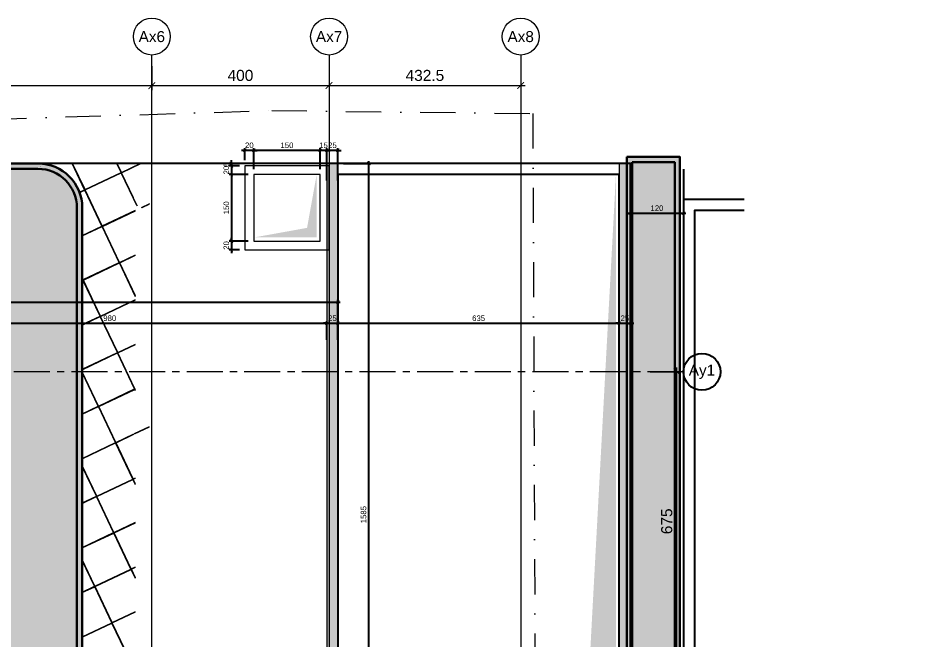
# Model space of a CAD drawing. Header units: centimetres. Extents: x 66524 to 72777, y -55096 to -48161.
# Drawn here: x 70726 to 72777, y -50602 to -49199 of the extents above; entities that cross this region are included whole.
import ezdxf
from ezdxf.enums import TextEntityAlignment as Align

# ---------------------------------------------------------------- set-up
doc = ezdxf.new("R2010")
doc.units = ezdxf.units.CM
doc.header["$LTSCALE"] = 50
doc.header["$MEASUREMENT"] = 0
for name, pattern in [('23486-A01$0${ Chain Double-Dash }', [0]), ('AXES', [2, 1.25, -0.25, 0.25, -0.25]), ('CACHE', [0.375, 0.25, -0.125]), ('CONTINU', [0]), ('Dot & Dashed', [335.138881, 158.75, -88.194444, 0, -88.194437])]:
    doc.linetypes.add(name, pattern=pattern)
doc.layers.get('0').update_dxf_attribs({"color": 8})
for name, color, linetype in [('AXES', 10, 'AXES'), ('BETON COUPE', 3, 'CONTINU'), ('BETON TRAME', 252, 'Continuous'), ('BORD', 5, 'Continuous'), ('COTE 50ème', 1, 'Continuous'), ('EMPRISE BATIMENT', 253, 'CACHE'), ('OMBRE', 253, 'Continuous'), ('TALUS', 2, 'Continuous')]:
    doc.layers.add(name, color=color, linetype=linetype)
doc.layers.add('BETON CACHE', color=4, linetype='CACHE', lineweight=5)
doc.layers.add('MACONNERIE COUPE', color=7, linetype='Continuous', lineweight=30)
doc.layers.add('HORS GEL', color=7, linetype='CACHE', lineweight=15, true_color=0x00661a)
doc.styles.add('FN_TEXT_1.50', font='arial.ttf', dxfattribs={"height": 10})
doc.styles.add('RS_TEXT_1.50', font='arial.ttf', dxfattribs={"height": 12.5})
doc.styles.add('RS_TXT_100', font='arial.ttf', dxfattribs={"height": 25})
doc.styles.add('RS_TXT_50', font='arial.ttf', dxfattribs={"height": 12.5})
doc.dimstyles.new('RS_100CM_LINEAIRE', dxfattribs={"dimscale": 10, "dimtxt": 25, "dimasz": 1.5, "dimexe": 1, "dimexo": 2.5, "dimgap": 1, "dimtad": 1, "dimdec": 1, "dimrnd": 0.5, "dimdsep": 46, "dimtxsty": 'RS_TXT_100', "dimblk1": 'ARCHTICK', "dimblk2": 'ARCHTICK', "dimsah": 1, "dimcen": 2.5, "dimdle": 1, "dimclrt": 4, "dimadec": 0, "dimazin": 2, "dimtfac": 1, "dimtdec": 1, "dimtix": 1, "dimtmove": 2, "dimatfit": 3, "dimfxl": 1, "dimtolj": 1, "dimtzin": 0, "dimarcsym": 0})
doc.dimstyles.new('RS_50CM_LINEAIRE', dxfattribs={"dimscale": 5, "dimtxt": 12.5, "dimasz": 1.5, "dimexe": 1, "dimexo": 2.5, "dimgap": 1, "dimtad": 1, "dimdec": 1, "dimrnd": 0.5, "dimdsep": 46, "dimtxsty": 'RS_TXT_50', "dimblk1": 'ARCHTICK', "dimblk2": 'ARCHTICK', "dimsah": 1, "dimcen": 2.5, "dimdle": 1, "dimclrt": 4, "dimadec": 0, "dimazin": 2, "dimtfac": 1, "dimtdec": 1, "dimtix": 1, "dimtmove": 2, "dimatfit": 3, "dimfxl": 1, "dimtolj": 1, "dimtzin": 0, "dimarcsym": 0})
pattern_1 = [(25.38481918, (30089.38347, 37005.56056), (-0.1178913381, 0.2484484502), [0.2, -0.075]), (115.38481918, (30089.38347, 37005.56056), (-0.2484484502, -0.1178913381), [0.2, -0.075])]

# ---------------------------------------------------------------- blocks, each defined once
blk = doc.blocks.new('AXES_FN')
at = {"color": 0, "linetype": 'Continuous'}
blk.add_circle((0, 15), 22.2, dxfattribs=at)
at = {"color": 0, "style": 'FN_TEXT_1.50'}
blk.add_attdef('AXES', text='', height=12.5, dxfattribs=at).set_placement((-48.9, 20.6), align=Align.MIDDLE_CENTER)
blk = doc.blocks.new('_ArchTick')
at = {"color": 0, "linetype": 'ByBlock', "const_width": 0.15}
blk.add_lwpolyline([(-0.5, -0.5), (0.5, 0.5)], dxfattribs=at)
blk = doc.blocks.new('*D168')
at = {"layer": 'AXES', "color": 0, "linetype": 'Continuous', "lineweight": -2, "ltscale": 0.5, "transparency": 16777216}
for p, q in [((75283.4, -41029.7), (75353.4, -41029.7)), ((75343.4, -41714.7), (75343.4, -41019.7)), ((75283.4, -41704.7), (75353.4, -41704.7))]:
    blk.add_line(p, q, dxfattribs=at)
at = {"layer": 'Defpoints', "color": 0, "linetype": 'Continuous', "ltscale": 0.5, "transparency": 16777216}
for p in [(75258.4, -41029.7), (75343.4, -41029.7), (75258.4, -41704.7)]:
    blk.add_point(p, dxfattribs=at)
at = {"layer": 'AXES', "color": 0, "linetype": 'Continuous', "lineweight": -2, "ltscale": 0.5, "transparency": 16777216, "xscale": 15, "yscale": 15, "zscale": 15}
for p, rotation in [((75343.4, -41029.7), 90), ((75343.4, -41704.7), 270)]:
    blk.add_blockref('_ArchTick', p, dxfattribs=dict(at, rotation=rotation))
at = {"layer": 'AXES', "color": 4, "linetype": 'Continuous', "lineweight": 5, "ltscale": 0.5, "transparency": 16777216, "insert": (75320.6, -41367.2), "char_height": 25, "attachment_point": 5, "rotation": 90, "style": 'RS_TXT_100'}
blk.add_mtext('\\A1;675', dxfattribs=at)
blk = doc.blocks.new('*D179')
at = {"layer": 'Defpoints', "color": 0, "linetype": 'ByBlock', "transparency": 16777216}
for p in [(73413.4, -40314.7), (74158.4, -40314.7), (74158.4, -40383.7)]:
    blk.add_point(p, dxfattribs=at)
at = {"layer": 'HORS GEL', "color": 0, "linetype": 'ByBlock', "lineweight": -2, "transparency": 16777216}
for p, q in [((73413.4, -40339.7), (73413.4, -40393.7)), ((74158.4, -40339.7), (74158.4, -40393.7)), ((73403.4, -40383.7), (74168.4, -40383.7))]:
    blk.add_line(p, q, dxfattribs=at)
at = {"layer": 'HORS GEL', "color": 0, "linetype": 'ByBlock', "lineweight": -2, "transparency": 16777216, "xscale": 15, "yscale": 15, "zscale": 15, "rotation": 180}
blk.add_blockref('_ArchTick', (73413.4, -40383.7), dxfattribs=at)
at = {"layer": 'HORS GEL', "color": 0, "linetype": 'ByBlock', "lineweight": -2, "transparency": 16777216, "xscale": 15, "yscale": 15, "zscale": 15}
blk.add_blockref('_ArchTick', (74158.4, -40383.7), dxfattribs=at)
at = {"layer": 'HORS GEL', "color": 4, "linetype": 'ByBlock', "transparency": 16777216, "insert": (73785.9, -40361), "char_height": 25, "attachment_point": 5, "style": 'RS_TXT_100'}
blk.add_mtext('\\A1;745', dxfattribs=at)
blk = doc.blocks.new('*D180')
at = {"layer": 'Defpoints', "color": 0, "linetype": 'ByBlock', "transparency": 16777216}
for p in [(74158.4, -40314.7), (74558.4, -40314.7), (74558.4, -40383.7)]:
    blk.add_point(p, dxfattribs=at)
at = {"layer": 'HORS GEL', "color": 0, "linetype": 'ByBlock', "lineweight": -2, "transparency": 16777216}
for p, q in [((74158.4, -40339.7), (74158.4, -40393.7)), ((74558.4, -40339.7), (74558.4, -40393.7)), ((74148.4, -40383.7), (74568.4, -40383.7))]:
    blk.add_line(p, q, dxfattribs=at)
at = {"layer": 'HORS GEL', "color": 0, "linetype": 'ByBlock', "lineweight": -2, "transparency": 16777216, "xscale": 15, "yscale": 15, "zscale": 15, "rotation": 180}
blk.add_blockref('_ArchTick', (74158.4, -40383.7), dxfattribs=at)
at = {"layer": 'HORS GEL', "color": 0, "linetype": 'ByBlock', "lineweight": -2, "transparency": 16777216, "xscale": 15, "yscale": 15, "zscale": 15}
blk.add_blockref('_ArchTick', (74558.4, -40383.7), dxfattribs=at)
at = {"layer": 'HORS GEL', "color": 4, "linetype": 'ByBlock', "transparency": 16777216, "insert": (74358.4, -40360.9), "char_height": 25, "attachment_point": 5, "style": 'RS_TXT_100'}
blk.add_mtext('\\A1;400', dxfattribs=at)
blk = doc.blocks.new('*D181')
at = {"layer": 'Defpoints', "color": 0, "linetype": 'ByBlock', "transparency": 16777216}
for p in [(74558.4, -40314.7), (74990.9, -40314.7), (74990.9, -40383.7)]:
    blk.add_point(p, dxfattribs=at)
at = {"layer": 'HORS GEL', "color": 0, "linetype": 'ByBlock', "lineweight": -2, "transparency": 16777216}
for p, q in [((74558.4, -40339.7), (74558.4, -40393.7)), ((74990.9, -40339.7), (74990.9, -40393.7)), ((74548.4, -40383.7), (75000.9, -40383.7))]:
    blk.add_line(p, q, dxfattribs=at)
at = {"layer": 'HORS GEL', "color": 0, "linetype": 'ByBlock', "lineweight": -2, "transparency": 16777216, "xscale": 15, "yscale": 15, "zscale": 15, "rotation": 180}
blk.add_blockref('_ArchTick', (74558.4, -40383.7), dxfattribs=at)
at = {"layer": 'HORS GEL', "color": 0, "linetype": 'ByBlock', "lineweight": -2, "transparency": 16777216, "xscale": 15, "yscale": 15, "zscale": 15}
blk.add_blockref('_ArchTick', (74990.9, -40383.7), dxfattribs=at)
at = {"layer": 'HORS GEL', "color": 4, "linetype": 'ByBlock', "transparency": 16777216, "insert": (74774.7, -40360.9), "char_height": 25, "attachment_point": 5, "style": 'RS_TXT_100'}
blk.add_mtext('\\A1;432.5', dxfattribs=at)
blk = doc.blocks.new('*D921')
at = {"layer": 'COTE 50ème', "color": 0, "lineweight": -2, "ltscale": 0.5, "transparency": 16777216}
for p, q in [((70438.1, -49887.8), (71428.1, -49887.8)), ((70443.1, -49984.9), (70443.1, -49882.8)), ((71423.1, -49925.2), (71423.1, -49882.8))]:
    blk.add_line(p, q, dxfattribs=at)
at = {"layer": 'Defpoints', "color": 0, "ltscale": 0.5, "transparency": 16777216}
for p in [(71423.1, -49887.8), (71423.1, -49937.7), (70443.1, -49997.4)]:
    blk.add_point(p, dxfattribs=at)
at = {"layer": 'COTE 50ème', "color": 0, "lineweight": -2, "ltscale": 0.5, "transparency": 16777216, "xscale": 7.5, "yscale": 7.5, "zscale": 7.5, "rotation": 180}
blk.add_blockref('_ArchTick', (70443.1, -49887.8), dxfattribs=at)
at = {"layer": 'COTE 50ème', "color": 0, "lineweight": -2, "ltscale": 0.5, "transparency": 16777216, "xscale": 7.5, "yscale": 7.5, "zscale": 7.5}
blk.add_blockref('_ArchTick', (71423.1, -49887.8), dxfattribs=at)
at = {"layer": 'COTE 50ème', "color": 4, "ltscale": 0.5, "transparency": 16777216, "insert": (70933.1, -49876.5), "char_height": 12.5, "attachment_point": 5, "style": 'RS_TXT_50'}
blk.add_mtext('\\A1;980', dxfattribs=at)
blk = doc.blocks.new('*D922')
at = {"layer": 'COTE 50ème', "color": 0, "lineweight": -2, "ltscale": 0.5, "transparency": 16777216}
for p, q in [((71423.1, -49887.8), (71415.6, -49887.8)), ((71423.1, -49925.2), (71423.1, -49882.8)), ((71423.1, -49887.8), (71448.1, -49887.8)), ((71448.1, -49925.2), (71448.1, -49882.8)), ((71448.1, -49887.8), (71455.6, -49887.8))]:
    blk.add_line(p, q, dxfattribs=at)
at = {"layer": 'Defpoints', "color": 0, "ltscale": 0.5, "transparency": 16777216}
for p in [(71448.1, -49887.8), (71423.1, -49937.7), (71448.1, -49937.7)]:
    blk.add_point(p, dxfattribs=at)
at = {"layer": 'COTE 50ème', "color": 0, "lineweight": -2, "ltscale": 0.5, "transparency": 16777216, "xscale": 7.5, "yscale": 7.5, "zscale": 7.5}
blk.add_blockref('_ArchTick', (71423.1, -49887.8), dxfattribs=at)
at = {"layer": 'COTE 50ème', "color": 0, "lineweight": -2, "ltscale": 0.5, "transparency": 16777216, "xscale": 7.5, "yscale": 7.5, "zscale": 7.5, "rotation": 180}
blk.add_blockref('_ArchTick', (71448.1, -49887.8), dxfattribs=at)
at = {"layer": 'COTE 50ème', "color": 4, "ltscale": 0.5, "transparency": 16777216, "insert": (71435.6, -49876.5), "char_height": 12.5, "attachment_point": 5, "style": 'RS_TXT_50'}
blk.add_mtext('\\A1;25', dxfattribs=at)
blk = doc.blocks.new('*D923')
at = {"layer": 'COTE 50ème', "color": 0, "lineweight": -2, "ltscale": 0.5, "transparency": 16777216}
for p, q in [((71443.1, -49887.8), (72088.1, -49887.8)), ((71448.1, -49925.2), (71448.1, -49882.8)), ((72083.1, -49925.2), (72083.1, -49882.8))]:
    blk.add_line(p, q, dxfattribs=at)
at = {"layer": 'Defpoints', "color": 0, "ltscale": 0.5, "transparency": 16777216}
for p in [(72083.1, -49887.8), (71448.1, -49937.7), (72083.1, -49937.7)]:
    blk.add_point(p, dxfattribs=at)
at = {"layer": 'COTE 50ème', "color": 0, "lineweight": -2, "ltscale": 0.5, "transparency": 16777216, "xscale": 7.5, "yscale": 7.5, "zscale": 7.5, "rotation": 180}
blk.add_blockref('_ArchTick', (71448.1, -49887.8), dxfattribs=at)
at = {"layer": 'COTE 50ème', "color": 0, "lineweight": -2, "ltscale": 0.5, "transparency": 16777216, "xscale": 7.5, "yscale": 7.5, "zscale": 7.5}
blk.add_blockref('_ArchTick', (72083.1, -49887.8), dxfattribs=at)
at = {"layer": 'COTE 50ème', "color": 4, "ltscale": 0.5, "transparency": 16777216, "insert": (71765.6, -49876.5), "char_height": 12.5, "attachment_point": 5, "style": 'RS_TXT_50'}
blk.add_mtext('\\A1;635', dxfattribs=at)
blk = doc.blocks.new('*D924')
at = {"layer": 'COTE 50ème', "color": 0, "lineweight": -2, "ltscale": 0.5, "transparency": 16777216}
for p, q in [((72083.1, -49887.8), (72075.6, -49887.8)), ((72083.1, -49925.2), (72083.1, -49882.8)), ((72083.1, -49887.8), (72108.1, -49887.8)), ((72108.1, -49925.2), (72108.1, -49882.8)), ((72108.1, -49887.8), (72115.6, -49887.8))]:
    blk.add_line(p, q, dxfattribs=at)
at = {"layer": 'Defpoints', "color": 0, "ltscale": 0.5, "transparency": 16777216}
for p in [(72108.1, -49887.8), (72083.1, -49937.7), (72108.1, -49937.7)]:
    blk.add_point(p, dxfattribs=at)
at = {"layer": 'COTE 50ème', "color": 0, "lineweight": -2, "ltscale": 0.5, "transparency": 16777216, "xscale": 7.5, "yscale": 7.5, "zscale": 7.5}
blk.add_blockref('_ArchTick', (72083.1, -49887.8), dxfattribs=at)
at = {"layer": 'COTE 50ème', "color": 0, "lineweight": -2, "ltscale": 0.5, "transparency": 16777216, "xscale": 7.5, "yscale": 7.5, "zscale": 7.5, "rotation": 180}
blk.add_blockref('_ArchTick', (72108.1, -49887.8), dxfattribs=at)
at = {"layer": 'COTE 50ème', "color": 4, "ltscale": 0.5, "transparency": 16777216, "insert": (72095.6, -49876.5), "char_height": 12.5, "attachment_point": 5, "style": 'RS_TXT_50'}
blk.add_mtext('\\A1;25', dxfattribs=at)
blk = doc.blocks.new('*D925')
at = {"layer": 'COTE 50ème', "color": 0, "lineweight": -2, "ltscale": 0.5, "transparency": 16777216}
for p, q in [((71423.1, -49497.5), (71415.6, -49497.5)), ((71423.1, -49565.2), (71423.1, -49492.5)), ((71448.1, -49497.5), (71423.1, -49497.5)), ((71448.1, -49565.2), (71448.1, -49492.5)), ((71448.1, -49497.5), (71455.6, -49497.5))]:
    blk.add_line(p, q, dxfattribs=at)
at = {"layer": 'Defpoints', "color": 0, "ltscale": 0.5, "transparency": 16777216}
for p in [(71423.1, -49497.5), (71423.1, -49577.7), (71448.1, -49577.7)]:
    blk.add_point(p, dxfattribs=at)
at = {"layer": 'COTE 50ème', "color": 0, "lineweight": -2, "ltscale": 0.5, "transparency": 16777216, "xscale": 7.5, "yscale": 7.5, "zscale": 7.5}
blk.add_blockref('_ArchTick', (71423.1, -49497.5), dxfattribs=at)
at = {"layer": 'COTE 50ème', "color": 0, "lineweight": -2, "ltscale": 0.5, "transparency": 16777216, "xscale": 7.5, "yscale": 7.5, "zscale": 7.5, "rotation": 180}
blk.add_blockref('_ArchTick', (71448.1, -49497.5), dxfattribs=at)
at = {"layer": 'COTE 50ème', "color": 4, "ltscale": 0.5, "transparency": 16777216, "insert": (71435.6, -49486.2), "char_height": 12.5, "attachment_point": 5, "style": 'RS_TXT_50'}
blk.add_mtext('\\A1;25', dxfattribs=at)
blk = doc.blocks.new('*D926')
at = {"layer": 'COTE 50ème', "color": 0, "lineweight": -2, "ltscale": 0.5, "transparency": 16777216}
for p, q in [((71408.1, -49497.5), (71400.6, -49497.5)), ((71408.1, -49539.7), (71408.1, -49492.5)), ((71423.1, -49497.5), (71408.1, -49497.5)), ((71423.1, -49565.2), (71423.1, -49492.5)), ((71423.1, -49497.5), (71430.6, -49497.5))]:
    blk.add_line(p, q, dxfattribs=at)
at = {"layer": 'Defpoints', "color": 0, "ltscale": 0.5, "transparency": 16777216}
for p in [(71408.1, -49497.5), (71408.1, -49552.2), (71423.1, -49577.7)]:
    blk.add_point(p, dxfattribs=at)
at = {"layer": 'COTE 50ème', "color": 0, "lineweight": -2, "ltscale": 0.5, "transparency": 16777216, "xscale": 7.5, "yscale": 7.5, "zscale": 7.5}
blk.add_blockref('_ArchTick', (71408.1, -49497.5), dxfattribs=at)
at = {"layer": 'COTE 50ème', "color": 0, "lineweight": -2, "ltscale": 0.5, "transparency": 16777216, "xscale": 7.5, "yscale": 7.5, "zscale": 7.5, "rotation": 180}
blk.add_blockref('_ArchTick', (71423.1, -49497.5), dxfattribs=at)
at = {"layer": 'COTE 50ème', "color": 4, "ltscale": 0.5, "transparency": 16777216, "insert": (71415.6, -49486.2), "char_height": 12.5, "attachment_point": 5, "style": 'RS_TXT_50'}
blk.add_mtext('\\A1;15', dxfattribs=at)
blk = doc.blocks.new('*D927')
at = {"layer": 'COTE 50ème', "color": 0, "lineweight": -2, "ltscale": 0.5, "transparency": 16777216}
for p, q in [((71413.1, -49497.5), (71253.1, -49497.5)), ((71258.1, -49539.7), (71258.1, -49492.5)), ((71408.1, -49539.7), (71408.1, -49492.5))]:
    blk.add_line(p, q, dxfattribs=at)
at = {"layer": 'Defpoints', "color": 0, "ltscale": 0.5, "transparency": 16777216}
for p in [(71258.1, -49497.5), (71258.1, -49552.2), (71408.1, -49552.2)]:
    blk.add_point(p, dxfattribs=at)
at = {"layer": 'COTE 50ème', "color": 0, "lineweight": -2, "ltscale": 0.5, "transparency": 16777216, "xscale": 7.5, "yscale": 7.5, "zscale": 7.5, "rotation": 180}
blk.add_blockref('_ArchTick', (71258.1, -49497.5), dxfattribs=at)
at = {"layer": 'COTE 50ème', "color": 0, "lineweight": -2, "ltscale": 0.5, "transparency": 16777216, "xscale": 7.5, "yscale": 7.5, "zscale": 7.5}
blk.add_blockref('_ArchTick', (71408.1, -49497.5), dxfattribs=at)
at = {"layer": 'COTE 50ème', "color": 4, "ltscale": 0.5, "transparency": 16777216, "insert": (71333.1, -49486.2), "char_height": 12.5, "attachment_point": 5, "style": 'RS_TXT_50'}
blk.add_mtext('\\A1;150', dxfattribs=at)
blk = doc.blocks.new('*D928')
at = {"layer": 'COTE 50ème', "color": 0, "lineweight": -2, "ltscale": 0.5, "transparency": 16777216}
for p, q in [((71238.1, -49497.5), (71230.6, -49497.5)), ((71238.1, -49519.7), (71238.1, -49492.5)), ((71258.1, -49497.5), (71238.1, -49497.5)), ((71258.1, -49539.7), (71258.1, -49492.5)), ((71258.1, -49497.5), (71265.6, -49497.5))]:
    blk.add_line(p, q, dxfattribs=at)
at = {"layer": 'Defpoints', "color": 0, "ltscale": 0.5, "transparency": 16777216}
for p in [(71238.1, -49497.5), (71238.1, -49532.2), (71258.1, -49552.2)]:
    blk.add_point(p, dxfattribs=at)
at = {"layer": 'COTE 50ème', "color": 0, "lineweight": -2, "ltscale": 0.5, "transparency": 16777216, "xscale": 7.5, "yscale": 7.5, "zscale": 7.5}
blk.add_blockref('_ArchTick', (71238.1, -49497.5), dxfattribs=at)
at = {"layer": 'COTE 50ème', "color": 0, "lineweight": -2, "ltscale": 0.5, "transparency": 16777216, "xscale": 7.5, "yscale": 7.5, "zscale": 7.5, "rotation": 180}
blk.add_blockref('_ArchTick', (71258.1, -49497.5), dxfattribs=at)
at = {"layer": 'COTE 50ème', "color": 4, "ltscale": 0.5, "transparency": 16777216, "insert": (71248.1, -49486.2), "char_height": 12.5, "attachment_point": 5, "style": 'RS_TXT_50'}
blk.add_mtext('\\A1;20', dxfattribs=at)
blk = doc.blocks.new('*D929')
at = {"layer": 'COTE 50ème', "color": 0, "lineweight": -2, "ltscale": 0.5, "transparency": 16777216}
for p, q in [((71207.6, -49527.2), (71207.6, -49519.7)), ((71225.6, -49527.2), (71202.6, -49527.2)), ((71225.6, -49532.2), (71202.6, -49532.2)), ((71207.6, -49527.2), (71207.6, -49532.2)), ((71207.6, -49532.2), (71207.6, -49539.7))]:
    blk.add_line(p, q, dxfattribs=at)
at = {"layer": 'Defpoints', "color": 0, "ltscale": 0.5, "transparency": 16777216}
for p in [(71207.6, -49532.2), (71238.1, -49527.2), (71238.1, -49532.2)]:
    blk.add_point(p, dxfattribs=at)
at = {"layer": 'COTE 50ème', "color": 0, "lineweight": -2, "ltscale": 0.5, "transparency": 16777216, "xscale": 7.5, "yscale": 7.5, "zscale": 7.5}
for p, rotation in [((71207.6, -49527.2), 270), ((71207.6, -49532.2), 90)]:
    blk.add_blockref('_ArchTick', p, dxfattribs=dict(at, rotation=rotation))
at = {"layer": 'COTE 50ème', "color": 4, "ltscale": 0.5, "transparency": 16777216, "insert": (71196.3, -49529.7), "char_height": 12.5, "attachment_point": 5, "rotation": 90, "style": 'RS_TXT_50'}
blk.add_mtext('\\A1;5', dxfattribs=at)
blk = doc.blocks.new('*D930')
at = {"layer": 'COTE 50ème', "color": 0, "lineweight": -2, "ltscale": 0.5, "transparency": 16777216}
for p, q in [((71207.6, -49532.2), (71207.6, -49524.7)), ((71225.6, -49532.2), (71202.6, -49532.2)), ((71207.6, -49532.2), (71207.6, -49552.2)), ((71245.6, -49552.2), (71202.6, -49552.2)), ((71207.6, -49552.2), (71207.6, -49559.7))]:
    blk.add_line(p, q, dxfattribs=at)
at = {"layer": 'Defpoints', "color": 0, "ltscale": 0.5, "transparency": 16777216}
for p in [(71238.1, -49532.2), (71207.6, -49552.2), (71258.1, -49552.2)]:
    blk.add_point(p, dxfattribs=at)
at = {"layer": 'COTE 50ème', "color": 0, "lineweight": -2, "ltscale": 0.5, "transparency": 16777216, "xscale": 7.5, "yscale": 7.5, "zscale": 7.5}
for p, rotation in [((71207.6, -49532.2), 270), ((71207.6, -49552.2), 90)]:
    blk.add_blockref('_ArchTick', p, dxfattribs=dict(at, rotation=rotation))
at = {"layer": 'COTE 50ème', "color": 4, "ltscale": 0.5, "transparency": 16777216, "insert": (71196.2, -49542.2), "char_height": 12.5, "attachment_point": 5, "rotation": 90, "style": 'RS_TXT_50'}
blk.add_mtext('\\A1;20', dxfattribs=at)
blk = doc.blocks.new('*D931')
at = {"layer": 'COTE 50ème', "color": 0, "lineweight": -2, "ltscale": 0.5, "transparency": 16777216}
for p, q in [((71245.6, -49552.2), (71202.6, -49552.2)), ((71207.6, -49547.2), (71207.6, -49707.2)), ((71245.6, -49702.2), (71202.6, -49702.2))]:
    blk.add_line(p, q, dxfattribs=at)
at = {"layer": 'Defpoints', "color": 0, "ltscale": 0.5, "transparency": 16777216}
for p in [(71258.1, -49552.2), (71207.6, -49702.2), (71258.1, -49702.2)]:
    blk.add_point(p, dxfattribs=at)
at = {"layer": 'COTE 50ème', "color": 0, "lineweight": -2, "ltscale": 0.5, "transparency": 16777216, "xscale": 7.5, "yscale": 7.5, "zscale": 7.5}
for p, rotation in [((71207.6, -49552.2), 90), ((71207.6, -49702.2), 270)]:
    blk.add_blockref('_ArchTick', p, dxfattribs=dict(at, rotation=rotation))
at = {"layer": 'COTE 50ème', "color": 4, "ltscale": 0.5, "transparency": 16777216, "insert": (71196.2, -49627.2), "char_height": 12.5, "attachment_point": 5, "rotation": 90, "style": 'RS_TXT_50'}
blk.add_mtext('\\A1;150', dxfattribs=at)
blk = doc.blocks.new('*D932')
at = {"layer": 'COTE 50ème', "color": 0, "lineweight": -2, "ltscale": 0.5, "transparency": 16777216}
for p, q in [((71245.6, -49702.2), (71202.6, -49702.2)), ((71207.6, -49702.2), (71207.6, -49694.7)), ((71207.6, -49702.2), (71207.6, -49722.2)), ((71225.6, -49722.2), (71202.6, -49722.2)), ((71207.6, -49722.2), (71207.6, -49729.7))]:
    blk.add_line(p, q, dxfattribs=at)
at = {"layer": 'Defpoints', "color": 0, "ltscale": 0.5, "transparency": 16777216}
for p in [(71258.1, -49702.2), (71207.6, -49722.2), (71238.1, -49722.2)]:
    blk.add_point(p, dxfattribs=at)
at = {"layer": 'COTE 50ème', "color": 0, "lineweight": -2, "ltscale": 0.5, "transparency": 16777216, "xscale": 7.5, "yscale": 7.5, "zscale": 7.5}
for p, rotation in [((71207.6, -49702.2), 270), ((71207.6, -49722.2), 90)]:
    blk.add_blockref('_ArchTick', p, dxfattribs=dict(at, rotation=rotation))
at = {"layer": 'COTE 50ème', "color": 4, "ltscale": 0.5, "transparency": 16777216, "insert": (71196.2, -49712.2), "char_height": 12.5, "attachment_point": 5, "rotation": 90, "style": 'RS_TXT_50'}
blk.add_mtext('\\A1;20', dxfattribs=at)
blk = doc.blocks.new('*D1323')
at = {"layer": 'COTE 50ème', "color": 0, "lineweight": -2, "ltscale": 0.5, "transparency": 16777216}
for p, q in [((71517.3, -49522.2), (71517.3, -51117.4)), ((71460.6, -49527.2), (71522.3, -49527.2)), ((71464.6, -51112.4), (71522.3, -51112.4))]:
    blk.add_line(p, q, dxfattribs=at)
at = {"layer": 'Defpoints', "color": 0, "ltscale": 0.5, "transparency": 16777216}
for p in [(71448.1, -49527.2), (71452.1, -51112.4), (71517.3, -51112.4)]:
    blk.add_point(p, dxfattribs=at)
at = {"layer": 'COTE 50ème', "color": 0, "lineweight": -2, "ltscale": 0.5, "transparency": 16777216, "xscale": 7.5, "yscale": 7.5, "zscale": 7.5}
for p, rotation in [((71517.3, -49527.2), 90), ((71517.3, -51112.4), 270)]:
    blk.add_blockref('_ArchTick', p, dxfattribs=dict(at, rotation=rotation))
at = {"layer": 'COTE 50ème', "color": 4, "ltscale": 0.5, "transparency": 16777216, "insert": (71505.9, -50319.8), "char_height": 12.5, "attachment_point": 5, "rotation": 90, "style": 'RS_TXT_50'}
blk.add_mtext('\\A1;1585', dxfattribs=at)
blk = doc.blocks.new('*D1367')
at = {"layer": 'COTE 50ème', "color": 0, "lineweight": -2, "ltscale": 0.5, "transparency": 16777216}
for p, q in [((69898.1, -49840.1), (71453.1, -49840.1)), ((69903.1, -49959.9), (69903.1, -49835.1)), ((71448.1, -49910.5), (71448.1, -49835.1))]:
    blk.add_line(p, q, dxfattribs=at)
at = {"layer": 'Defpoints', "color": 0, "ltscale": 0.5, "transparency": 16777216}
for p in [(71448.1, -49840.1), (71448.1, -49923), (69903.1, -49972.4)]:
    blk.add_point(p, dxfattribs=at)
at = {"layer": 'COTE 50ème', "color": 0, "lineweight": -2, "ltscale": 0.5, "transparency": 16777216, "xscale": 7.5, "yscale": 7.5, "zscale": 7.5, "rotation": 180}
blk.add_blockref('_ArchTick', (69903.1, -49840.1), dxfattribs=at)
at = {"layer": 'COTE 50ème', "color": 0, "lineweight": -2, "ltscale": 0.5, "transparency": 16777216, "xscale": 7.5, "yscale": 7.5, "zscale": 7.5}
blk.add_blockref('_ArchTick', (71448.1, -49840.1), dxfattribs=at)
at = {"layer": 'COTE 50ème', "color": 4, "ltscale": 0.5, "transparency": 16777216, "insert": (70675.6, -49828.7), "char_height": 12.5, "attachment_point": 5, "style": 'RS_TXT_50'}
blk.add_mtext('\\A1;1545', dxfattribs=at)
blk = doc.blocks.new('*D1413')
at = {"layer": 'COTE 50ème', "color": 0, "lineweight": -2, "ltscale": 0.5, "transparency": 16777216}
for p, q in [((72108.1, -49539.7), (72108.1, -49644.5)), ((72228.1, -49539.7), (72228.1, -49644.5)), ((72103.1, -49639.5), (72233.1, -49639.5))]:
    blk.add_line(p, q, dxfattribs=at)
at = {"layer": 'Defpoints', "color": 0, "ltscale": 0.5, "transparency": 16777216}
for p in [(72108.1, -49527.2), (72228.1, -49527.2), (72228.1, -49639.5)]:
    blk.add_point(p, dxfattribs=at)
at = {"layer": 'COTE 50ème', "color": 0, "lineweight": -2, "ltscale": 0.5, "transparency": 16777216, "xscale": 7.5, "yscale": 7.5, "zscale": 7.5, "rotation": 180}
blk.add_blockref('_ArchTick', (72108.1, -49639.5), dxfattribs=at)
at = {"layer": 'COTE 50ème', "color": 0, "lineweight": -2, "ltscale": 0.5, "transparency": 16777216, "xscale": 7.5, "yscale": 7.5, "zscale": 7.5}
blk.add_blockref('_ArchTick', (72228.1, -49639.5), dxfattribs=at)
at = {"layer": 'COTE 50ème', "color": 4, "ltscale": 0.5, "transparency": 16777216, "insert": (72168.1, -49628.1), "char_height": 12.5, "attachment_point": 5, "style": 'RS_TXT_50'}
blk.add_mtext('\\A1;120', dxfattribs=at)
blk = doc.blocks.new('A$C8397ccc9')
at = {"layer": 'AXES', "lineweight": 5, "ltscale": 1.3}
blk.add_line((3195, 865), (-1985, 865), dxfattribs=at)
at = {"layer": 'HORS GEL', "linetype": '23486-A01$0${ Chain Double-Dash }', "ltscale": 1.2}
for p, q in [((1995, -1175), (1995, 1580)), ((2395, 1580), (2395, -4150)), ((2827.5, 1580), (2827.5, -4150))]:
    blk.add_line(p, q, dxfattribs=at)
at = {"layer": 'AXES', "linetype": 'ByBlock'}
ref = blk.add_blockref('AXES_FN', (3208.46, 865), dxfattribs=dict(at, xscale=1.875, yscale=1.875, zscale=1.875, rotation=270))
ref.add_attrib('AXES', 'Ay1', dxfattribs={"layer": '0', "color": 0, "height": 24.75, "style": 'RS_TEXT_1.50'}).set_placement((3236.59, 865), align=Align.MIDDLE)
at = {"layer": 'HORS GEL'}
ref = blk.add_blockref('AXES_FN', (1995, 1593.46), dxfattribs=dict(at, xscale=1.875, yscale=1.875, zscale=1.875))
ref.add_attrib('AXES', 'Ax6', dxfattribs={"layer": '0', "color": 0, "height": 24.75, "style": 'RS_TEXT_1.50'}).set_placement((1995, 1621.58), align=Align.MIDDLE)
ref = blk.add_blockref('AXES_FN', (2395, 1593.46), dxfattribs=dict(at, xscale=1.875, yscale=1.875, zscale=1.875))
ref.add_attrib('AXES', 'Ax7', dxfattribs={"layer": '0', "color": 0, "height": 24.75, "style": 'RS_TEXT_1.50'}).set_placement((2395, 1621.58), align=Align.MIDDLE)
ref = blk.add_blockref('AXES_FN', (2827.5, 1593.46), dxfattribs=dict(at, xscale=1.875, yscale=1.875, zscale=1.875))
ref.add_attrib('AXES', 'Ax8', dxfattribs={"layer": '0', "color": 0, "height": 24.75, "style": 'RS_TEXT_1.50'}).set_placement((2827.5, 1621.58), align=Align.MIDDLE)
at = {"layer": 'AXES', "linetype": 'Continuous', "lineweight": 5, "ltscale": 0.5}
dim = blk.add_linear_dim(base=(3179.95, 865), p1=(3095, 190), p2=(3095, 865), angle=270, dimstyle='RS_100CM_LINEAIRE', dxfattribs=at)
dim.commit()
dim.dimension.update_dxf_attribs({"geometry": '*D168', "text_midpoint": (3157.18, 527.5), "insert": (-72163.45, 41894.73)})
at = {"layer": 'HORS GEL', "linetype": 'ByBlock'}
for base, p1, p2, picture, middle in [((1995, 1511.07), (1250, 1580), (1995, 1580), '*D179', (1622.5, 1533.78)), ((2395, 1511.07), (1995, 1580), (2395, 1580), '*D180', (2195, 1533.83)), ((2827.5, 1511.07), (2395, 1580), (2827.5, 1580), '*D181', (2611.25, 1533.84))]:
    dim = blk.add_linear_dim(base=base, p1=p1, p2=p2, dimstyle='RS_100CM_LINEAIRE', dxfattribs=at)
    dim.commit()
    dim.dimension.update_dxf_attribs({"geometry": picture, "text_midpoint": middle, "insert": (-72163.45, 41894.73)})

msp = doc.modelspace()

# ---------------------------------------------------------------- hatches: boundary and pattern name
at = {"layer": 'BETON TRAME', "transparency": 33554559}
h = msp.add_hatch(color=256, dxfattribs=at)
h.dxf.hatch_style = 1
h.paths.add_polyline_path([(71423.07, -49527.22), (71423.07, -51137.36), (72108.07, -51137.36), (72108.07, -49527.22), (72083.07, -49527.22), (72083.07, -51112.36), (71448.07, -51112.36), (71448.07, -49527.22)])
at = {"layer": 'EMPRISE BATIMENT', "linetype": 'ByBlock', "lineweight": 15, "ltscale": 200, "true_color": 0x9898cc, "transparency": 33554559}
h = msp.add_hatch(dxfattribs=at)
h.set_pattern_fill('HT6006ET', color=253, scale=0.15, angle=25.38482, pattern_type=2)
h.set_pattern_definition([(25.38482, (30090.2, 37005.95), (-38.96845, 82.12351), [90, -0.9]), (25.38482, (30089.81, 37006.76), (-38.96845, 82.12351), [90, -0.9]), (115.38482, (30089.81, 37006.76), (-82.12351, -38.96845), [90, -0.9]), (115.38482, (30089, 37006.37), (-82.12351, -38.96845), [90, -0.9])])
edge = h.paths.add_edge_path()
edge.add_line((71298.07, -51638.96), (71298.07, -51209.36))
edge.add_line((71298.07, -51209.36), (71161.07, -51209.36))
edge.add_arc((71161.07, -51159.36), 50, 179.99997, 270, ccw=False)
edge.add_line((71111.07, -51159.36), (71111.07, -50701.36))
edge.add_arc((71061.07, -50701.36), 50, 315, 359.99997, ccw=False)
edge.add_line((71096.43, -50736.71), (71075.92, -50757.22))
edge.add_line((71075.92, -50757.22), (71005.72, -50687.01))
edge.add_arc((71041.07, -50651.65), 50, 180, 225, ccw=False)
edge.add_line((70991.07, -50651.65), (70991.07, -50641.43))
edge.add_ellipse((71006.53, -50628.57), major_axis=(14.14, 14.14), ratio=1, start_angle=135, end_angle=306.37307, ccw=False)
edge.add_ellipse((71006.53, -50628.57), major_axis=(14.14, 14.14), ratio=1, start_angle=323.62693, end_angle=495, ccw=False)
edge.add_line((70991.07, -50615.72), (70991.07, -50141.35))
edge.add_ellipse((71003.54, -50126.1), major_axis=(14.14, 14.14), ratio=1, start_angle=135, end_angle=315, ccw=False)
edge.add_ellipse((71003.54, -50126.1), major_axis=(14.14, 14.14), ratio=1, start_angle=315, end_angle=495, ccw=False)
edge.add_line((70991.07, -50108.3), (70991.07, -49619.34))
edge.add_ellipse((71006.53, -49606.49), major_axis=(14.14, 14.14), ratio=1, start_angle=135, end_angle=306.37307, ccw=False)
edge.add_ellipse((71006.53, -49606.49), major_axis=(14.14, 14.14), ratio=1, start_angle=323.62693, end_angle=495, ccw=False)
edge.add_line((70991.07, -49593.63), (70991.07, -49577.22))
edge.add_arc((71041.07, -49577.22), 50, 89.99997, 180, ccw=False)
edge.add_line((71041.07, -49527.22), (70771.07, -49527.22))
edge.add_arc((70771.07, -49627.22), 100, 0, 90.00007, ccw=False)
edge.add_line((70871.07, -49627.22), (70871.07, -50750.94))
edge.add_arc((70771.07, -50750.94), 100, -45, 0, ccw=False)
edge.add_line((70841.78, -50821.65), (70617.55, -51045.88))
edge.add_line((70617.55, -51045.88), (70616.9, -51216.24))
edge.add_line((70616.9, -51216.24), (70820.36, -51012.78))
edge.add_arc((70891.07, -51083.49), 100, 0, 135, ccw=False)
edge.add_line((70991.07, -51083.49), (70991.07, -51602.68))
edge.add_arc((70891.07, -51602.68), 100, -21.11115, 0, ccw=False)
edge.add_ellipse((70964.51, -51642.29), major_axis=(14.14, 14.14), ratio=1, start_angle=315, end_angle=324.42518, ccw=False)
edge.add_ellipse((70964.51, -51642.29), major_axis=(14.14, 14.14), ratio=1, start_angle=248.89399, end_angle=315, ccw=False)
edge.add_arc((70891.07, -51602.68), 100, 256.13645, 324.62396, ccw=False)
edge.add_line((70867.11, -51699.77), (70673.07, -51651.88))
edge.add_line((70673.07, -51651.88), (70673.07, -51802.52))
edge.add_line((70673.07, -51802.52), (71113.91, -51907.36))
edge.add_line((71113.91, -51907.36), (71288.07, -51907.36))
edge.add_line((71288.07, -51907.36), (71288.07, -52046.35))
edge.add_line((71288.07, -52046.35), (71509.79, -52046.35))
edge.add_arc((71588.07, -52174.31), 150, 76.62245, 121.45715, ccw=False)
edge.add_line((71622.78, -52028.38), (71698.36, -52046.35))
edge.add_line((71698.36, -52046.35), (71908.7, -52046.35))
edge.add_line((71908.7, -52046.35), (71908.7, -51937.84))
edge.add_arc((71914.16, -51737.91), 200, 256.62245, 268.43567, ccw=False)
edge.add_line((71867.89, -51932.49), (71451.8, -51833.53))
edge.add_arc((71498.07, -51638.96), 200, 180, 256.62245, ccw=False)
h.paths.add_polyline_path([(70988.5, -49818.21), (70988.28, -49818.08), (70988.02, -49818.08), (70987.8, -49818.21), (70987.67, -49818.43), (70987.67, -49818.69), (70987.8, -49818.91), (70988.41, -49819.53), (70988.93, -49818.63)], flags=16)
h.paths.add_polyline_path([(70988.41, -49677.23), (70988.93, -49678.13), (70990.02, -49677.03), (70989.34, -49676.3)], flags=16)
at = {"layer": 'TALUS', "lineweight": 30, "ltscale": 0.5, "true_color": 0x636466, "transparency": 33554559}
h = msp.add_hatch(color=251, dxfattribs=at)
h.dxf.hatch_style = 1
h.paths.add_polyline_path([(72220.07, -49512.22), (72100.07, -49512.22), (72100.07, -51907.36), (72220.07, -51907.36)])
h.paths.add_polyline_path([(72208.07, -49524.22), (72208.07, -51895.36), (72112.07, -51895.36), (72112.07, -49524.22)], flags=16)
at = {"layer": 'TALUS', "lineweight": 30, "ltscale": 0.5, "true_color": 0x139b48, "transparency": 33554559}
h = msp.add_hatch(dxfattribs=at)
h.set_pattern_fill('ANGLE', color=114, angle=25.38482)
h.set_pattern_definition(pattern_1)
h.paths.add_polyline_path([(72112.07, -49524.22), (72208.07, -49524.22), (72208.07, -51895.36), (72112.07, -51895.36)])
at = {"layer": 'TALUS', "lineweight": 30, "ltscale": 0.5, "true_color": 0x636466, "transparency": 33554559}
h = msp.add_hatch(color=251, dxfattribs=at)
h.dxf.hatch_style = 1
edge = h.paths.add_edge_path()
edge.add_line((70593.87, -49609.72), (70333.87, -51072.18))
edge.add_arc((70432.33, -51089.68), 100, 169.9194, 315)
edge.add_line((70503.04, -51160.39), (70841.78, -50821.65))
edge.add_arc((70771.07, -50750.94), 100, 315, 360)
edge.add_line((70871.07, -50750.94), (70871.07, -49627.22))
edge.add_arc((70771.07, -49627.22), 100, 360, 449.99997)
edge.add_line((70771.07, -49527.22), (70692.32, -49527.22))
edge.add_arc((70692.32, -49627.22), 100, 89.99997, 169.9194)
at = {"layer": 'TALUS', "lineweight": 30, "ltscale": 0.5, "true_color": 0x139b48, "transparency": 33554559}
h = msp.add_hatch(dxfattribs=at)
h.set_pattern_fill('ANGLE', color=114, angle=25.38482)
h.set_pattern_definition(pattern_1)
edge = h.paths.add_edge_path()
edge.add_line((70605.68, -49611.82), (70345.69, -51074.28))
edge.add_arc((70432.33, -51089.68), 88, 169.9194, 315)
edge.add_line((70494.56, -51151.91), (70833.3, -50813.17))
edge.add_arc((70771.07, -50750.94), 88, 315, 360)
edge.add_line((70859.07, -50750.94), (70859.07, -49627.22))
edge.add_arc((70771.07, -49627.22), 88, 360, 449.99997)
edge.add_line((70771.07, -49539.22), (70692.32, -49539.22))
edge.add_arc((70692.32, -49627.22), 88, 89.99997, 169.9194)

# ---------------------------------------------------------------- linework, layer by layer
at = {"layer": 'BETON CACHE', "color": 232, "linetype": 'Dot & Dashed', "ltscale": 0.01}
msp.add_lwpolyline([(71908.7, -54847.46), (70595.46, -54807.71), (67248.21, -54401.92), (67649.31, -49521.26), (71298.58, -49407.74), (71887.99, -49414.31)], close=True, dxfattribs=at)
at = {"layer": 'BETON COUPE', "lineweight": 5, "ltscale": 0.5}
for points in [[(71238.08, -49722.22), (71428.08, -49722.22), (71428.08, -49532.22), (71238.08, -49532.22)], [(71258.08, -49702.22), (71408.08, -49702.22), (71408.08, -49552.22), (71258.08, -49552.22)]]:
    msp.add_lwpolyline(points, close=True, dxfattribs=at)
at = {"layer": 'BETON COUPE', "lineweight": 5}
msp.add_lwpolyline([(71423.07, -49527.22), (71423.07, -51137.36), (72108.07, -51137.36), (72108.07, -49527.22), (72083.07, -49527.22), (72083.07, -51112.36), (71448.07, -51112.36), (71448.07, -49527.22)], close=True, dxfattribs=at)
at = {"layer": 'BORD'}
for points in [[(67477.19, -52046.35), (72108.07, -52046.35), (72108.07, -49527.22), (67684.23, -49527.22)], [(71448.07, -51112.36), (72083.07, -51112.36), (72083.07, -49552.22), (71448.07, -49552.22)]]:
    msp.add_lwpolyline(points, close=True, dxfattribs=at)
at = {"layer": 'COTE 50ème', "ltscale": 0.5}
for points in [[(72364.69, -49608.22), (72228.07, -49608.22), (72228.07, -54772.24), (72777.16, -54772.24)], [(72364.69, -49633.22), (72253.07, -49633.22), (72253.07, -54747.24), (72777.16, -54747.24)]]:
    msp.add_lwpolyline(points, dxfattribs=at)
at = {"layer": 'OMBRE'}
for points in [[(71400.08, -49552.22), (71400.08, -49694.22), (71378.38, -49672.52)], [(72075.57, -49552.22), (72075.57, -51104.86), (71996.06, -51025.35)], [(71400.08, -49694.22), (71378.38, -49672.52), (71258.08, -49694.22)]]:
    msp.add_solid(points, dxfattribs=at)
at = {"layer": 'TALUS', "color": 18, "lineweight": 30, "true_color": 0x000000}
for points in [[(72100.07, -49512.22), (72220.07, -49512.22), (72220.07, -51907.36), (72100.07, -51907.36)], [(72112.07, -49524.22), (72208.07, -49524.22), (72208.07, -51895.36), (72112.07, -51895.36)]]:
    msp.add_lwpolyline(points, close=True, dxfattribs=at)
for points in [[(70593.87, -49609.72), (70333.87, -51072.18, 0.7337712), (70503.04, -51160.39), (70841.78, -50821.65, 0.1989124), (70871.07, -50750.94), (70871.07, -49627.22, 0.4142134), (70771.07, -49527.22), (70692.32, -49527.22, 0.3635722)], [(70605.68, -49611.82), (70345.69, -51074.28, 0.7337712), (70494.56, -51151.91), (70833.3, -50813.17, 0.1989124), (70859.07, -50750.94), (70859.07, -49627.22, 0.4142134), (70771.07, -49539.22), (70692.32, -49539.22, 0.3635722)]]:
    msp.add_lwpolyline(points, format="xyb", close=True, dxfattribs=at)

# ---------------------------------------------------------------- block references
at = {"layer": 'MACONNERIE COUPE', "lineweight": 5, "ltscale": 0.5}
msp.add_blockref('A$C8397ccc9', (69033.07, -50862.36), dxfattribs=at)

# ---------------------------------------------------------------- dimensions: what is measured, and where the dimension line sits
at = {"layer": 'COTE 50ème', "ltscale": 0.5}
for base, p1, p2, picture, middle in [((71238.08, -49497.54), (71258.08, -49552.22), (71238.08, -49532.22), '*D928', (71248.08, -49486.16)), ((71258.08, -49497.54), (71408.08, -49552.22), (71258.08, -49552.22), '*D927', (71333.08, -49486.16)), ((71408.08, -49497.54), (71423.07, -49577.72), (71408.08, -49552.22), '*D926', (71415.57, -49486.16)), ((71423.07, -49497.54), (71448.07, -49577.72), (71423.07, -49577.72), '*D925', (71435.57, -49486.16)), ((72228.07, -49639.53), (72108.07, -49527.22), (72228.07, -49527.22), '*D1413', (72168.07, -49628.15)), ((71448.07, -49840.05), (69903.07, -49972.36), (71448.07, -49922.95), '*D1367', (70675.57, -49828.67)), ((71423.07, -49887.84), (70443.07, -49997.36), (71423.07, -49937.71), '*D921', (70933.07, -49876.46)), ((71448.07, -49887.84), (71423.07, -49937.71), (71448.07, -49937.71), '*D922', (71435.57, -49876.46)), ((72083.07, -49887.84), (71448.07, -49937.71), (72083.07, -49937.71), '*D923', (71765.57, -49876.46)), ((72108.07, -49887.84), (72083.07, -49937.71), (72108.07, -49937.71), '*D924', (72095.57, -49876.46))]:
    dim = msp.add_linear_dim(base=base, p1=p1, p2=p2, dimstyle='RS_50CM_LINEAIRE', dxfattribs=at)
    dim.commit()
    dim.dimension.update_dxf_attribs({"geometry": picture, "text_midpoint": middle})
for base, p1, p2, picture, middle in [((71207.63, -49552.22), (71238.08, -49532.22), (71258.08, -49552.22), '*D930', (71196.25, -49542.22)), ((71207.63, -49532.22), (71238.08, -49527.22), (71238.08, -49532.22), '*D929', (71196.27, -49529.72)), ((71517.33, -51112.36), (71448.07, -49527.22), (71452.12, -51112.36), '*D1323', (71505.95, -50319.79)), ((71207.63, -49702.22), (71258.08, -49552.22), (71258.08, -49702.22), '*D931', (71196.25, -49627.22)), ((71207.63, -49722.22), (71258.08, -49702.22), (71238.08, -49722.22), '*D932', (71196.25, -49712.22))]:
    dim = msp.add_linear_dim(base=base, p1=p1, p2=p2, angle=90, dimstyle='RS_50CM_LINEAIRE', dxfattribs=at)
    dim.commit()
    dim.dimension.update_dxf_attribs({"geometry": picture, "text_midpoint": middle})

doc.saveas('drawing.dxf')
